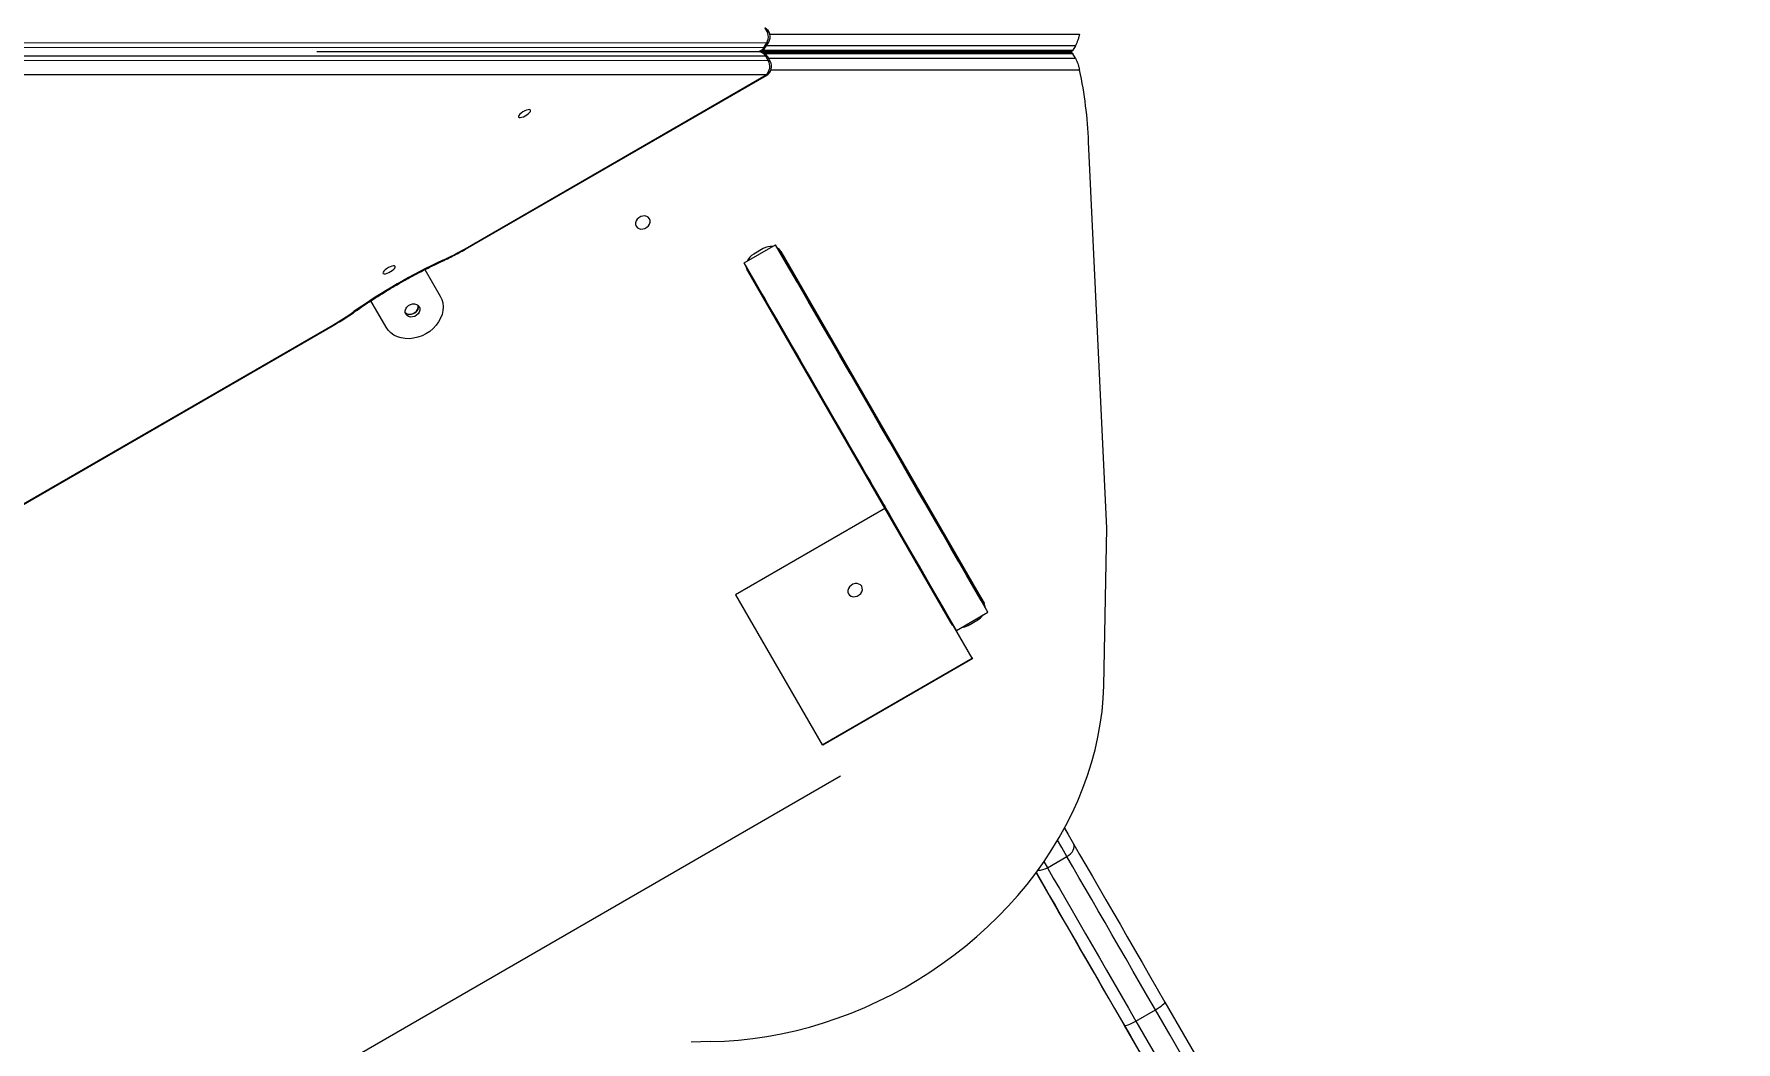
# Model space of a CAD drawing. Header units: millimetres. Extents: x -12977 to 11786, y -11805 to 10558.
# Drawn here: x -7554 to -6572, y 366 to 947 of the extents above; entities that cross this region are included whole.
import ezdxf

# ---------------------------------------------------------------- set-up
doc = ezdxf.new("R2010")
doc.units = ezdxf.units.MM
doc.layers.add('DIKOM_ОБЪЕКТ', color=7, linetype='Continuous')
doc.layers.add('DIKOM_РАЗМЕР_ОБЪЕКТА', color=7, linetype='Continuous')
doc.styles.add('style1', font='arial.ttf', dxfattribs={"width": 0.8})
doc.dimstyles.new('1-50', dxfattribs={"dimtxt": 300, "dimasz": 200, "dimexe": 100, "dimexo": 0, "dimgap": 100, "dimtad": 1, "dimtxsty": 'style1', "dimcen": 200, "dimclrd": 7, "dimclre": 7, "dimclrt": 7, "dimadec": 1, "dimazin": 2, "dimtfac": 1, "dimtmove": 0, "dimatfit": 2, "dimfxl": 0, "dimlwd": 25, "dimlwe": 18, "dimarcsym": 0})

# ---------------------------------------------------------------- blocks, each defined once
blk = doc.blocks.new('*D9')
at = {"layer": 'Defpoints', "color": 0, "transparency": 16777216}
for p in [(-11007.42, 666.08), (8787.99, 666.08), (8787.99, -10518.66)]:
    blk.add_point(p, dxfattribs=at)
at = {"layer": 'DIKOM_РАЗМЕР_ОБЪЕКТА', "color": 7, "lineweight": 18, "transparency": 16777216}
for p, q in [((-11007.42, 666.08), (-11007.42, -10618.66)), ((8787.99, 666.08), (8787.99, -10618.66))]:
    blk.add_line(p, q, dxfattribs=at)
at = {"layer": 'DIKOM_РАЗМЕР_ОБЪЕКТА', "color": 7, "lineweight": 25, "transparency": 16777216}
blk.add_line((-10807.42, -10518.66), (8587.99, -10518.66), dxfattribs=at)
at = {"layer": 'DIKOM_РАЗМЕР_ОБЪЕКТА', "color": 7, "transparency": 16777216}
for points in [[(-10807.42, -10485.32), (-10807.42, -10551.99), (-11007.42, -10518.66)], [(8587.99, -10485.32), (8587.99, -10551.99), (8787.99, -10518.66)]]:
    blk.add_solid(points, dxfattribs=at)
at = {"layer": 'DIKOM_РАЗМЕР_ОБЪЕКТА', "color": 7, "transparency": 16777216, "insert": (-1823.63, -10265.49), "char_height": 300, "attachment_point": 5, "style": 'style1'}
blk.add_mtext('19750', dxfattribs=at)

msp = doc.modelspace()

# ---------------------------------------------------------------- linework, layer by layer
at = {"layer": 'DIKOM_ОБЪЕКТ', "color": 7, "linetype": 'Continuous', "lineweight": 15}
for p, q in [((-7129.271, 947.451), (-6950.443, 947.457)), ((-7131.571, 934.664), (-7701.203, 934.781)), ((-7700.996, 939.63), (-7132.411, 939.925)), ((-7130.993, 942.382), (-7699.211, 942.088)), ((-7135.623, 937.222), (-7390.757, 937.275)), ((-7335.76, 937.264), (-7136.462, 937.367)), ((-7135.427, 937.457), (-6954.873, 937.464)), ((-7133.545, 938.125), (-6954.307, 938.132)), ((-6954.885, 936.659), (-7133.072, 936.652)), ((-7132.411, 939.925), (-7130.993, 942.382)), ((-6954.308, 935.99), (-7131.974, 935.983)), ((-7130.152, 932.206), (-7131.571, 934.664)), ((-7131.269, 940.366), (-7129.85, 942.824)), ((-6952.866, 940.629), (-7131.121, 940.622)), ((-7129.01, 931.765), (-7130.429, 934.222)), ((-7130.004, 933.486), (-6952.866, 933.493)), ((-7090.074, 936.653), (-7090.074, 937.459)), ((-7062.351, 936.654), (-7062.351, 937.46)), ((-7062.305, 937.46), (-7062.306, 936.655)), ((-7047.305, 937.46), (-7047.306, 936.655)), ((-6952.866, 933.493), (-6954.308, 935.99)), ((-6952.866, 940.629), (-6954.307, 938.132)), ((-7131.368, 923.85), (-7701, 923.967)), ((-7699.784, 932.324), (-7130.152, 932.206)), ((-7305.132, 823.527), (-7131.368, 923.85)), ((-7304.97, 823.246), (-7131.206, 923.569)), ((-6950.444, 926.664), (-7128.589, 926.657)), ((-6934.748, 662.194), (-6945.241, 885.198)), ((-7144.053, 815.356), (-7125.867, 825.856)), ((-7133.006, 823.621), (-7138.548, 820.421)), ((-7122.821, 821.98), (-7009.907, 626.406)), ((-7005.581, 618.914), (-7122.81, 821.961)), ((-7328.3, 811.451), (-7319.472, 796.161)), ((-7142.209, 810.761), (-7024.98, 607.714)), ((-7135.136, 798.51), (-7134.529, 798.86)), ((-7350.65, 778.161), (-7359.477, 793.451)), ((-7351.511, 779.653), (-7359.477, 793.451)), ((-7772.786, 553.527), (-7381.519, 779.425)), ((-7772.624, 553.246), (-7381.357, 779.144)), ((-7350.65, 778.161), (-7351.511, 779.653)), ((-7063.382, 719.029), (-7064.19, 719.029)), ((-7062.314, 717.179), (-7062.314, 715.779)), ((-7062.307, 715.701), (-7062.307, 717.166)), ((-7047.309, 689.734), (-7047.308, 691.188)), ((-7065.855, 678.512), (-7065.342, 678.807)), ((-7065.853, 678.508), (-7065.34, 678.803)), ((-7065.829, 678.468), (-7065.316, 678.764)), ((-7065.827, 678.464), (-7065.314, 678.761)), ((-7065.342, 678.807), (-7065.342, 679.022)), ((-7065.34, 678.803), (-7065.342, 678.807)), ((-7065.34, 678.803), (-7065.34, 679.019)), ((-7065.316, 678.764), (-7065.316, 678.978)), ((-7065.314, 678.761), (-7065.316, 678.764)), ((-7065.314, 678.761), (-7065.314, 678.974)), ((-7062.42, 673.752), (-7149.022, 623.751)), ((-7063.722, 676.216), (-7064.328, 675.866)), ((-7062.954, 673.487), (-7062.351, 673.835)), ((-7062.26, 673.685), (-7062.866, 673.335)), ((-7012.42, 587.149), (-7062.42, 673.752)), ((-7062.351, 673.835), (-7062.351, 673.841)), ((-7062.26, 673.685), (-7062.351, 673.835)), ((-7062.273, 673.706), (-7062.279, 673.717)), ((-7062.279, 673.717), (-7062.279, 673.717)), ((-7027.362, 613.24), (-7062.26, 673.685)), ((-7060.433, 669.121), (-7059.827, 669.471)), ((-7045.122, 644.001), (-7059.827, 669.471)), ((-6936.53, 571.132), (-6934.748, 662.194)), ((-7027.363, 613.241), (-7045.112, 643.984)), ((-7149.022, 623.751), (-7099.022, 537.149)), ((-7009.907, 626.406), (-7005.581, 618.914)), ((-7021.514, 603.112), (-7003.328, 613.611)), ((-7014.784, 606.054), (-7009.241, 609.254)), ((-7014.784, 606.054), (-7009.242, 609.254)), ((-7009.242, 609.254), (-7009.65, 609.962)), ((-7009.241, 609.254), (-7009.65, 609.961)), ((-7015.193, 606.762), (-7014.784, 606.054)), ((-7015.193, 606.762), (-7014.784, 606.054)), ((-7099.022, 537.149), (-7012.42, 587.149)), ((-7098.66, 537.156), (-7012.118, 587.122)), ((-7012.095, 587.156), (-7012.42, 587.149)), ((-7012.093, 587.08), (-7012.127, 587.137)), ((-7012.08, 587.073), (-7012.093, 587.08)), ((-7098.838, 537.153), (-7099.022, 537.149)), ((-7098.849, 537.153), (-7098.844, 537.153)), ((-7098.849, 537.152), (-7098.849, 537.153)), ((-7098.844, 537.153), (-7098.848, 537.15)), ((-7098.848, 537.15), (-7098.847, 537.148)), ((-7098.847, 537.148), (-7098.834, 537.149)), ((-7098.845, 537.148), (-7098.838, 537.153)), ((-7098.844, 537.153), (-7098.838, 537.153)), ((-7098.831, 537.151), (-7098.835, 537.149)), ((-7098.831, 537.151), (-7098.833, 537.155)), ((-7098.829, 537.151), (-7098.833, 537.149)), ((-7098.829, 537.151), (-7098.832, 537.155)), ((-7098.66, 537.156), (-7098.831, 537.153)), ((-7098.829, 537.151), (-7098.831, 537.151)), ((-7088.405, 518.965), (-7694.623, 168.966)), ((-6969.016, 466.134), (-6957.757, 472.634)), ((-6971.119, 469.776), (-6969.016, 466.134)), ((-6917.944, 377.675), (-6906.686, 384.176))]:
    msp.add_line(p, q, dxfattribs=at)
at = {"layer": 'DIKOM_ОБЪЕКТ', "color": 7, "linetype": 'Continuous', "lineweight": 15, "flags": 128}
for points in [[(-7132.411, 939.925), (-7131.674, 940.041), (-7131.269, 940.366)], [(-7130.429, 934.222), (-7130.835, 934.548), (-7131.571, 934.664)], [(-7129.85, 942.824), (-7130.256, 942.499), (-7130.993, 942.382)], [(-7131.368, 923.85), (-7131.233, 923.615), (-7131.206, 923.569)], [(-7130.152, 932.206), (-7129.415, 932.09), (-7129.01, 931.765)], [(-7274.306, 899.504), (-7273.961, 899.261), (-7273.338, 899.218), (-7272.495, 899.379), (-7271.503, 899.727), (-7270.454, 900.234), (-7269.439, 900.853), (-7268.548, 901.53), (-7267.861, 902.205), (-7267.44, 902.818), (-7267.32, 903.314), (-7267.513, 903.649), (-7268.003, 903.794), (-7268.744, 903.735), (-7269.672, 903.478), (-7270.704, 903.045), (-7271.748, 902.476), (-7272.712, 901.82), (-7273.51, 901.136), (-7274.069, 900.485), (-7274.343, 899.924), (-7274.306, 899.504)], [(-7206.351, 836.459), (-7205.69, 835.671), (-7204.774, 835.125), (-7203.678, 834.865), (-7202.488, 834.913), (-7201.303, 835.264), (-7200.219, 835.89), (-7199.323, 836.741), (-7198.687, 837.747), (-7198.363, 838.827), (-7198.378, 839.892), (-7198.73, 840.858), (-7199.39, 841.646), (-7200.306, 842.192), (-7201.403, 842.452), (-7202.592, 842.404), (-7203.777, 842.053), (-7204.861, 841.426), (-7205.758, 840.577), (-7206.394, 839.571), (-7206.717, 838.491), (-7206.703, 837.425), (-7206.351, 836.459)], [(-7003.328, 613.611), (-7007.32, 620.525), (-7011.46, 627.697), (-7015.745, 635.119), (-7020.171, 642.785), (-7024.736, 650.691), (-7029.435, 658.83), (-7034.265, 667.196), (-7039.22, 675.78), (-7044.299, 684.577), (-7049.497, 693.579), (-7054.809, 702.78), (-7060.231, 712.172), (-7065.76, 721.748), (-7071.391, 731.5), (-7077.117, 741.419), (-7082.937, 751.5), (-7088.845, 761.732), (-7094.835, 772.108), (-7100.905, 782.62), (-7107.047, 793.259), (-7113.259, 804.018), (-7119.533, 814.886), (-7125.867, 825.856)], [(-7318.26, 816.336), (-7318.086, 816.487), (-7317.944, 816.866)], [(-7305.132, 823.527), (-7304.997, 823.293), (-7304.97, 823.246)], [(-7345.541, 813.312), (-7345.885, 813.555), (-7346.508, 813.598), (-7347.352, 813.438), (-7348.343, 813.089), (-7349.393, 812.583), (-7350.408, 811.964), (-7351.298, 811.286), (-7351.985, 810.611), (-7352.407, 809.998), (-7352.526, 809.502), (-7352.333, 809.167), (-7351.844, 809.023), (-7351.103, 809.082), (-7350.175, 809.339), (-7349.143, 809.772), (-7348.099, 810.341), (-7347.135, 810.997), (-7346.337, 811.681), (-7345.776, 812.332), (-7345.503, 812.892), (-7345.541, 813.312)], [(-7021.514, 603.112), (-7025.506, 610.025), (-7029.646, 617.196), (-7033.932, 624.618), (-7038.358, 632.286), (-7042.922, 640.191), (-7047.621, 648.33), (-7052.451, 656.696), (-7057.407, 665.28), (-7062.486, 674.077), (-7067.683, 683.079), (-7072.996, 692.28), (-7078.418, 701.672), (-7083.947, 711.248), (-7089.577, 721), (-7095.304, 730.919), (-7101.124, 741), (-7107.031, 751.232), (-7113.022, 761.608), (-7119.091, 772.12), (-7125.234, 782.759), (-7131.445, 793.517), (-7137.719, 804.386), (-7144.053, 815.356)], [(-7319.472, 796.161), (-7318.583, 794.253), (-7318.028, 792.201), (-7317.821, 790.047), (-7317.964, 787.834), (-7318.456, 785.607), (-7319.285, 783.412), (-7320.436, 781.293), (-7321.884, 779.293), (-7323.601, 777.454), (-7325.55, 775.812), (-7327.694, 774.402), (-7329.988, 773.251), (-7332.384, 772.383), (-7334.836, 771.816), (-7337.291, 771.561), (-7339.702, 771.624), (-7342.018, 772.003), (-7344.192, 772.691), (-7346.18, 773.674), (-7347.942, 774.931), (-7349.442, 776.436), (-7350.65, 778.161)], [(-7121.248, 775.855), (-7123.743, 780.177), (-7126.133, 784.315), (-7128.405, 788.252), (-7130.553, 791.971), (-7132.564, 795.455), (-7134.432, 798.691), (-7134.53, 798.86)], [(-7368.728, 787.199), (-7368.945, 787.124), (-7369.344, 787.19)], [(-7331.66, 790.07), (-7331.307, 789.102), (-7331.291, 788.034), (-7331.613, 786.953), (-7332.249, 785.946), (-7333.145, 785.095), (-7334.23, 784.47), (-7335.415, 784.119), (-7336.605, 784.072), (-7337.702, 784.332), (-7338.619, 784.88), (-7339.281, 785.67), (-7339.633, 786.637), (-7339.649, 787.705), (-7339.326, 788.786), (-7338.691, 789.793), (-7337.795, 790.644), (-7336.71, 791.27), (-7335.525, 791.621), (-7334.336, 791.668), (-7333.238, 791.407), (-7332.322, 790.859), (-7331.66, 790.07)], [(-7332.201, 790.752), (-7332.168, 790.595), (-7332.153, 789.527), (-7332.475, 788.446), (-7333.111, 787.439), (-7334.007, 786.588), (-7335.092, 785.962), (-7336.277, 785.611), (-7337.466, 785.565), (-7338.564, 785.825), (-7339.481, 786.373), (-7339.601, 786.48)], [(-7339.588, 786.495), (-7339.514, 786.43), (-7338.598, 785.884), (-7337.501, 785.625), (-7336.312, 785.672), (-7335.127, 786.023), (-7334.043, 786.65), (-7333.147, 787.5), (-7332.51, 788.506), (-7332.187, 789.586), (-7332.201, 790.652), (-7332.249, 790.871)], [(-7381.357, 779.144), (-7381.383, 779.19), (-7381.519, 779.425)], [(-7062.273, 673.706), (-7062.818, 674.651), (-7063.55, 675.919), (-7064.47, 677.512), (-7065.573, 679.423), (-7066.86, 681.652), (-7068.328, 684.193), (-7069.972, 687.042), (-7071.792, 690.195), (-7073.784, 693.645), (-7075.945, 697.387), (-7078.27, 701.414), (-7080.755, 705.719), (-7083.397, 710.294), (-7086.19, 715.131), (-7089.129, 720.223), (-7092.21, 725.559), (-7095.426, 731.131), (-7098.773, 736.928), (-7102.245, 742.941), (-7105.835, 749.159), (-7109.537, 755.571), (-7113.344, 762.165), (-7117.25, 768.931), (-7121.248, 775.855)], [(-7065.342, 722.424), (-7065.342, 721.637), (-7065.342, 721.03)], [(-7065.341, 721.097), (-7065.341, 721.167), (-7065.341, 721.528), (-7065.341, 721.528), (-7065.341, 721.167), (-7065.341, 721.024)], [(-7065.34, 721.041), (-7065.34, 721.633), (-7065.34, 722.42)], [(-7065.316, 722.379), (-7065.316, 721.594), (-7065.316, 720.985)], [(-7065.315, 721.053), (-7065.315, 721.124), (-7065.315, 721.485), (-7065.315, 721.485), (-7065.315, 721.124), (-7065.316, 720.98)], [(-7065.314, 720.997), (-7065.314, 721.591), (-7065.314, 722.375)], [(-7064.191, 677.029), (-7064.101, 676.874), (-7063.841, 676.423), (-7063.431, 675.713), (-7062.904, 674.801), (-7062.303, 673.76), (-7061.677, 672.675), (-7061.076, 671.635), (-7060.549, 670.722), (-7060.14, 670.013), (-7059.879, 669.562), (-7059.791, 669.408), (-7059.88, 669.562), (-7060.14, 670.013), (-7060.55, 670.723), (-7061.077, 671.636), (-7061.678, 672.676), (-7062.304, 673.761), (-7062.905, 674.802), (-7063.431, 675.714), (-7063.841, 676.424), (-7064.101, 676.874), (-7064.191, 677.029)], [(-7083.812, 624.214), (-7083.151, 623.426), (-7082.236, 622.881), (-7081.139, 622.621), (-7079.95, 622.669), (-7078.765, 623.02), (-7077.68, 623.646), (-7076.784, 624.497), (-7076.148, 625.502), (-7075.824, 626.582), (-7075.839, 627.648), (-7076.191, 628.614), (-7076.852, 629.402), (-7077.768, 629.948), (-7078.865, 630.208), (-7080.054, 630.16), (-7081.238, 629.809), (-7082.323, 629.182), (-7083.219, 628.332), (-7083.855, 627.326), (-7084.179, 626.247), (-7084.164, 625.18), (-7083.812, 624.214)], [(-7083.812, 624.214), (-7083.151, 623.426), (-7082.235, 622.88), (-7081.139, 622.621), (-7079.949, 622.668), (-7078.764, 623.019), (-7077.68, 623.646), (-7076.783, 624.496), (-7076.147, 625.502), (-7075.824, 626.582), (-7075.839, 627.648), (-7076.191, 628.614), (-7076.851, 629.402), (-7077.767, 629.948), (-7078.864, 630.207), (-7080.053, 630.16), (-7081.238, 629.808), (-7082.322, 629.182), (-7083.219, 628.331), (-7083.854, 627.326), (-7084.178, 626.246), (-7084.164, 625.18), (-7083.812, 624.214)], [(-7163.553, 365.787), (-7155.44, 366.069), (-7147.287, 366.659), (-7139.109, 367.556), (-7130.92, 368.76), (-7122.734, 370.268), (-7114.566, 372.077), (-7106.43, 374.184), (-7098.34, 376.586), (-7090.309, 379.277), (-7082.352, 382.255), (-7074.484, 385.513), (-7066.716, 389.045), (-7059.064, 392.847), (-7051.54, 396.91), (-7044.157, 401.228), (-7036.929, 405.794), (-7029.867, 410.598), (-7022.985, 415.634), (-7016.295, 420.893), (-7009.806, 426.364), (-7003.532, 432.039), (-6997.482, 437.909), (-6991.669, 443.961), (-6986.1, 450.186), (-6980.788, 456.574), (-6975.74, 463.113), (-6970.965, 469.791), (-6966.472, 476.598), (-6962.268, 483.52), (-6958.361, 490.547), (-6954.758, 497.666), (-6951.464, 504.864), (-6948.486, 512.13), (-6945.83, 519.449), (-6943.499, 526.811), (-6941.496, 534.201), (-6939.827, 541.606), (-6938.494, 549.015), (-6937.499, 556.415), (-6936.844, 563.791), (-6936.53, 571.132)], [(-6957.757, 472.634), (-6960.751, 477.819), (-6963.163, 481.996)], [(-6959.158, 489.06), (-6957.001, 485.323), (-6953.925, 479.995)], [(-6957.757, 472.634), (-6956.618, 473.391), (-6955.607, 474.267), (-6954.766, 475.229), (-6954.124, 476.24), (-6953.708, 477.26), (-6953.533, 478.251), (-6953.606, 479.175), (-6953.925, 479.995)], [(-6906.686, 384.176), (-6910.978, 391.61), (-6915.236, 398.984), (-6919.451, 406.285), (-6923.617, 413.5), (-6927.726, 420.618), (-6931.772, 427.626), (-6935.748, 434.512), (-6939.647, 441.264), (-6943.461, 447.872), (-6947.186, 454.323), (-6950.814, 460.608), (-6954.34, 466.715), (-6957.757, 472.634)], [(-6953.925, 479.995), (-6950.395, 473.881), (-6946.752, 467.572), (-6943.004, 461.08), (-6939.156, 454.415), (-6935.215, 447.589), (-6931.188, 440.613), (-6927.08, 433.499), (-6922.9, 426.26), (-6918.655, 418.907), (-6914.352, 411.453), (-6909.998, 403.911), (-6905.599, 396.293), (-6901.165, 388.612)], [(-6975.594, 463.526), (-6974.046, 460.846), (-6970.947, 455.478), (-6967.793, 450.015), (-6964.595, 444.476), (-6961.364, 438.881), (-6958.112, 433.248), (-6954.85, 427.598), (-6951.59, 421.95), (-6948.341, 416.323)], [(-6924.548, 375.112), (-6928.981, 382.792), (-6933.38, 390.411), (-6937.735, 397.953), (-6942.038, 405.407), (-6946.283, 412.76), (-6950.463, 419.999), (-6954.57, 427.113), (-6958.597, 434.089), (-6962.539, 440.915), (-6966.386, 447.58), (-6970.135, 454.072), (-6973.777, 460.381), (-6975.523, 463.405)], [(-6969.016, 466.134), (-6965.599, 460.215), (-6962.073, 454.108), (-6958.444, 447.824), (-6954.719, 441.372), (-6950.904, 434.764), (-6947.006, 428.012), (-6943.03, 421.126), (-6938.984, 414.118), (-6934.875, 407), (-6930.709, 399.785), (-6926.494, 392.484), (-6922.237, 385.11), (-6917.944, 377.675)], [(-6948.341, 416.323), (-6939.281, 400.631), (-6930.206, 384.912), (-6921.118, 369.171), (-6912.018, 353.41), (-6902.911, 337.635), (-6893.796, 321.848), (-6884.677, 306.054), (-6875.556, 290.255)], [(-6906.686, 384.176), (-6905.513, 384.876), (-6904.407, 385.586), (-6903.409, 386.277), (-6902.558, 386.925), (-6901.886, 387.502), (-6901.419, 387.987), (-6901.176, 388.362), (-6901.165, 388.612)], [(-6839.492, 267.792), (-6847.748, 282.09), (-6856.049, 296.47), (-6864.397, 310.928), (-6872.784, 325.456), (-6881.21, 340.05), (-6889.672, 354.705), (-6898.164, 369.415), (-6906.686, 384.176)], [(-6901.165, 388.612), (-6892.709, 373.967), (-6884.282, 359.371), (-6875.887, 344.83), (-6867.527, 330.349), (-6859.204, 315.934), (-6850.922, 301.589), (-6842.685, 287.321), (-6834.494, 273.134)], [(-6924.548, 375.112), (-6924.326, 374.997), (-6923.879, 375.02), (-6923.225, 375.181), (-6922.389, 375.475), (-6921.403, 375.889), (-6920.305, 376.407), (-6919.137, 377.01), (-6917.944, 377.675)], [(-6857.876, 259.634), (-6866.067, 273.821), (-6874.305, 288.089), (-6882.587, 302.434), (-6890.91, 316.849), (-6899.27, 331.33), (-6907.665, 345.871), (-6916.092, 360.467), (-6924.548, 375.112)], [(-6917.944, 377.675), (-6909.422, 362.915), (-6900.929, 348.205), (-6892.469, 333.55), (-6884.042, 318.955), (-6875.654, 304.427), (-6867.308, 289.97), (-6859.005, 275.59), (-6850.751, 261.292)], [(-7163.553, 365.787), (-7174.593, 365.455)]]:
    msp.add_lwpolyline(points, dxfattribs=at)
at = {"layer": 'DIKOM_ОБЪЕКТ', "color": 7, "linetype": 'Continuous', "lineweight": 15}
for centre, radius, start, end in [((-7136.882, 945.792), 6.805, 329.924707, 46.62488), ((-7135.046, 945.824), 6, 329.99785, 60.000001), ((-7136.465, 943.367), 6, 270.029683, 329.99785), ((-7136.624, 942.109), 4.745, 271.956352, 332.59244), ((-7135.625, 931.222), 6, 30.000051, 89.98816), ((-7135.783, 932.482), 4.743, 27.385388, 88.075319), ((-7136.04, 928.796), 6.804, 313.365275, 30.076533), ((-7134.206, 928.765), 6, 300.000001, 30.000051), ((-7184.657, 876.217), 239.585, 2.148168, 12.155153), ((-7176.516, 512.56), 335.566, 114.926965, 125.074209), ((-7385.943, 963.304), 161.456, 294.907749, 300.033777), ((-7134.112, 812.529), 9.053, 119.344089, 154.964721), ((-7128.39, 815.831), 9.055, 85.033598, 120.646743), ((-7127.648, 819.121), 5.611, 30.414726, 58.932851), ((-7137.372, 813.519), 5.568, 180.965763, 209.691597), ((-7462.46, 919.769), 162.012, 299.973642, 305.082061), ((-7062.001, 668.328), 2.457, 345.586111, 27.730909), ((-7047.297, 642.858), 2.457, 345.586111, 27.730909), ((-7014.78, 623.636), 5.605, 1.064031, 29.607069), ((-7014.77, 623.64), 5.595, 1.029757, 29.626486), ((-7010.439, 616.149), 5.589, 1.013396, 29.643642), ((-7024.479, 618.035), 5.595, 210.373291, 238.970077), ((-7024.488, 618.025), 5.581, 210.339037, 239.00854), ((-7013.909, 617.417), 9.403, 299.76007, 324.061547), ((-7013.904, 617.41), 9.395, 299.759281, 324.078114), ((-7020.139, 610.555), 5.613, 210.40992, 238.91859), ((-7020.153, 610.543), 5.595, 210.373314, 238.971237), ((-7019.52, 614.177), 9.403, 275.938427, 300.239942), ((-7019.521, 614.182), 9.408, 275.948486, 300.234097), ((-6973.71, 473.741), 8.938, 265.107621, 301.682175)]:
    msp.add_arc(centre, radius, start, end, dxfattribs=at)
for points, knots in [([(-6950.443, 947.457), (-6950.573, 946.912), (-6950.834, 945.821), (-6951.42, 943.985), (-6952.049, 942.316), (-6952.546, 941.208), (-6952.791, 940.764), (-6952.866, 940.629)], [0, 0, 0, 0, 0.2340867, 0.4684782, 0.6951873, 0.9066035, 1, 1, 1, 1]), ([(-6954.884, 936.634), (-6954.879, 936.642), (-6954.82, 936.741), (-6954.603, 936.47), (-6954.377, 936.103), (-6954.308, 935.99)], [0, 0, 0, 0, 0.05876874, 0.71163538, 1, 1, 1, 1]), ([(-6954.307, 938.132), (-6954.456, 937.894), (-6954.701, 937.502), (-6954.825, 937.515), (-6954.874, 937.52)], [0, 0, 0, 0, 0.6076987, 1, 1, 1, 1]), ([(-6952.866, 933.493), (-6952.702, 933.183), (-6952.373, 932.563), (-6951.803, 931.178), (-6951.247, 929.614), (-6950.764, 928.028), (-6950.545, 927.098), (-6950.444, 926.664)], [0, 0, 0, 0, 0.1968204, 0.393314, 0.5957595, 0.8115694, 1, 1, 1, 1]), ([(-7368.729, 787.198), (-7367.919, 787.765), (-7365.571, 789.407), (-7361.594, 792.093), (-7356.774, 795.229), (-7351.863, 798.302), (-7346.877, 801.301), (-7341.833, 804.219), (-7336.744, 807.044), (-7331.628, 809.772), (-7326.5, 812.388), (-7322.039, 814.57), (-7319.298, 815.851), (-7318.26, 816.337)], [0, 0, 0, 0, 0.0518612, 0.1504349, 0.2490653, 0.3477282, 0.4464158, 0.5451279, 0.643837, 0.7425341, 0.8412044, 0.9398432, 1, 1, 1, 1]), ([(-7318.26, 816.337), (-7317.598, 816.646), (-7315.68, 817.544), (-7312.5, 819.129), (-7308.718, 821.117), (-7306.224, 822.534), (-7304.97, 823.246)], [0, 0, 0, 0, 0.1488647, 0.431582, 0.7140623, 1, 1, 1, 1]), ([(-7381.357, 779.144), (-7380.709, 779.522), (-7378.83, 780.615), (-7375.769, 782.494), (-7372.19, 784.802), (-7369.889, 786.396), (-7368.729, 787.198)], [0, 0, 0, 0, 0.1487367, 0.4309241, 0.713263, 1, 1, 1, 1])]:
    msp.add_open_spline(points, degree=3, knots=knots, dxfattribs=at)

# ---------------------------------------------------------------- dimensions: what is measured, and where the dimension line sits
at = {"layer": 'DIKOM_РАЗМЕР_ОБЪЕКТА'}
dim = msp.add_linear_dim(base=(8787.993, -10518.658), p1=(-11007.417, 666.079), p2=(8787.993, 666.082), text='19750', dimstyle='1-50', dxfattribs=at)
dim.commit()
dim.dimension.update_dxf_attribs({"geometry": '*D9', "text_midpoint": (-1823.628, -10518.658), "dimtype": 160})

doc.saveas('drawing.dxf')
